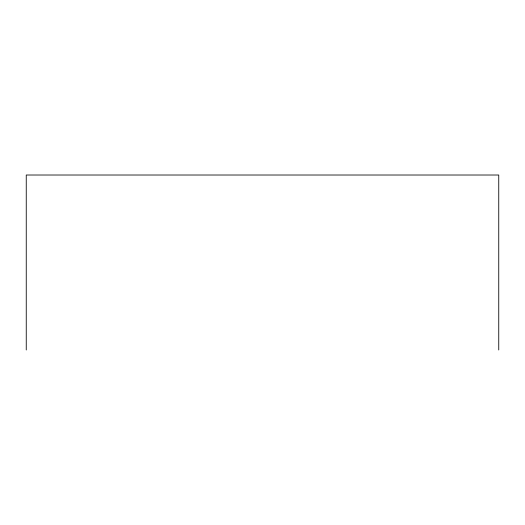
<?xml version="1.0" encoding="UTF-8"?>
<svg xmlns="http://www.w3.org/2000/svg" width="525" height="525" viewBox="0 0 525 525"><rect width="100%" height="100%" fill="white"/><g stroke="black" fill="none" stroke-linecap="round" stroke-linejoin="round"><path stroke-width="0.79" d="M498.75 349.985L498.75 175.015L26.25 175.015L26.25 349.985"/></g></svg>
